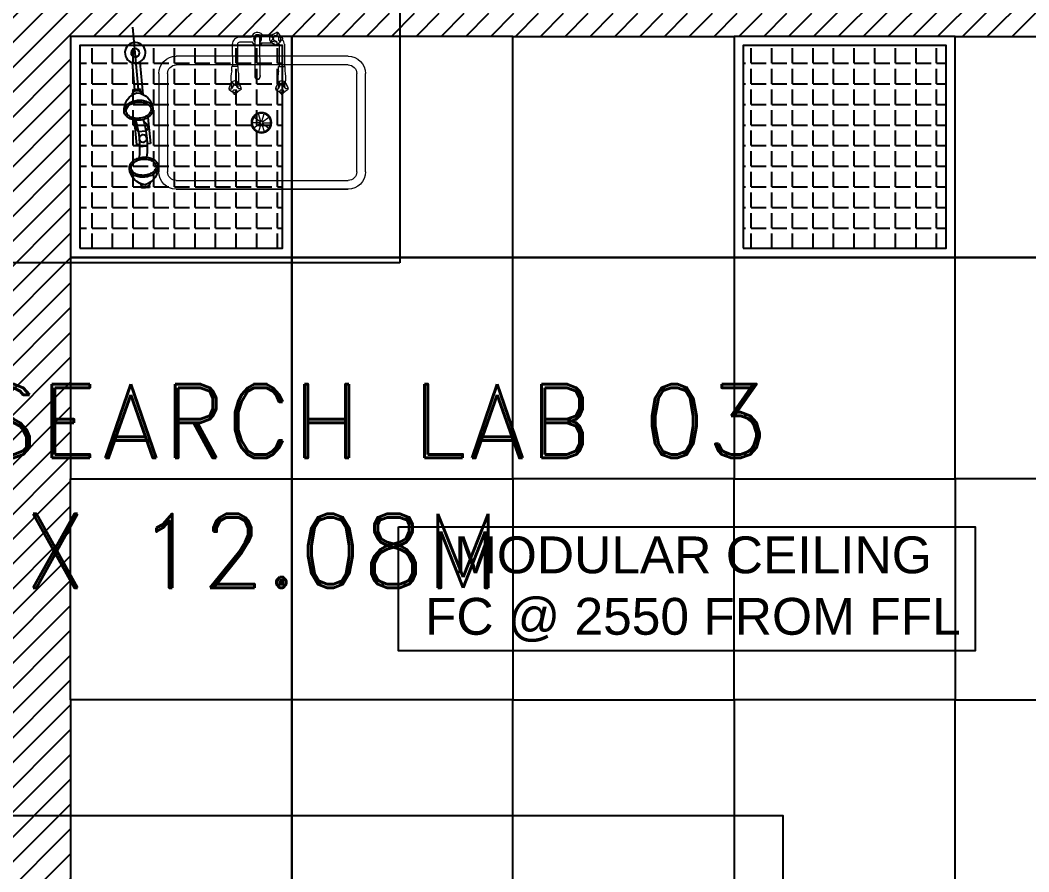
# Model space of a CAD drawing. Header units: millimetres. Extents: x -661525 to 498941, y 282148 to 1359693.
# Drawn here: x -323994 to -321258, y 451225 to 453536 of the extents above; entities that cross this region are included whole.
import ezdxf

# ---------------------------------------------------------------- set-up
doc = ezdxf.new("R2010")
doc.units = ezdxf.units.MM
doc.header["$LTSCALE"] = 2.5
doc.layers.get('0').update_dxf_attribs({"linetype": 'CONTINUOUS'})
for name, color, linetype in [('A-ANNO-TEXT', 7, 'CONTINUOUS'), ('CEILING', 11, 'CONTINUOUS'), ('I-FURN', 14, 'CONTINUOUS')]:
    doc.layers.add(name, color=color, linetype=linetype)
doc.layers.add('lab furniture', color=34, linetype='CONTINUOUS', lineweight=18)
doc.styles.add('ROMAND', font='ROMAND')

# ---------------------------------------------------------------- blocks, each defined once
blk = doc.blocks.new('LIGHTS')
at = {"layer": 'CEILING', "transparency": 33554687}
h = blk.add_hatch(dxfattribs=at)
h.set_pattern_fill('ANGLE', color=40, scale=8)
h.set_pattern_definition([(0, (-357159.19, 594292.36), (0, 55.88), [40.64, -15.24]), (90, (-357159.19, 594292.36), (-55.88, 3e-15), [40.64, -15.24])])
h.paths.add_polyline_path([(-357709.2, 594292.4), (-357159.2, 594292.4), (-357159.2, 594842.4), (-357709.2, 594842.4)])
at = {"layer": 'CEILING', "color": 40}
for points in [[(-357734.2, 594267.4), (-357134.2, 594267.4), (-357134.2, 594867.4), (-357734.2, 594867.4)], [(-357709.2, 594292.4), (-357159.2, 594292.4), (-357159.2, 594842.4), (-357709.2, 594842.4)]]:
    blk.add_lwpolyline(points, close=True, dxfattribs=at)

msp = doc.modelspace()

# ---------------------------------------------------------------- hatches: boundary and pattern name
at = {"layer": 'CEILING', "transparency": 33554607}
h = msp.add_hatch(dxfattribs=at)
h.set_pattern_fill('ANSI31', color=254, scale=15)
h.set_pattern_definition([(45, (-674992.925, 1033030.065), (-33.6759605, 33.6759605), [])])
h.paths.add_polyline_path([(-322689.3, 442555), (-322713.1, 442664.3), (-324225.6, 442334.4), (-324225.6, 442219.9)])
h.paths.add_polyline_path([(-320550.6, 443204.7), (-320550.6, 443291.8), (-324100.6, 443291.8), (-324100.6, 443097.6), (-322584.3, 443097.6), (-322584.3, 442761.1)], flags=0)
h.paths.add_polyline_path([(-319300.6, 445129.8), (-319480.6, 445129.8), (-319480.6, 444175.2), (-319300.6, 444175.2)])
h.paths.add_polyline_path([(-320550.6, 443204.7), (-320550.6, 443291.8), (-324100.6, 443291.8), (-324100.6, 443097.6), (-322584.3, 443097.6), (-322584.3, 442761.1)], flags=16)
h.paths.add_polyline_path([(-324100.6, 442761.1), (-324148.5, 442761.1), (-324148.5, 443097.6), (-324100.6, 443097.6), (-324100.6, 443291.8), (-324225.6, 443291.8), (-324225.6, 442334.4), (-319836.3, 443291.8), (-324100.6, 443291.8), (-324100.6, 443097.6), (-322584.3, 443097.6), (-322584.3, 442761.1), (-324100.6, 442430.3)])
h.paths.add_polyline_path([(-322584.3, 442761.1), (-324100.6, 442761.1), (-324100.6, 442430.3)], flags=17)
h.paths.add_polyline_path([(-320100.6, 445112.1), (-320550.6, 445112.1), (-320550.6, 444175.2), (-320181.9, 444175.2, -0.359988), (-320100.6, 444273.4)])
h.paths.add_polyline_path([(-319480.6, 445129.8), (-320001.6, 445129.8), (-320001.6, 445112.1), (-320081.9, 445112.1), (-320081.9, 444275.2, -0.414214), (-319981.9, 444175.2), (-319480.6, 444175.2)])
h.paths.add_polyline_path([(-319300.6, 444175.2), (-319480.6, 444175.2), (-319480.6, 443438), (-320081.9, 443306.9), (-320081.9, 443291.8), (-319836.6, 443291.8), (-319412.6, 443384.3), (-319412.6, 443665.8), (-319306.6, 443665.8), (-319300.6, 443667.8)])
h.paths.add_polyline_path([(-319480.6, 444175.2), (-319981.9, 444175.2, -0.414214), (-320081.9, 444075.2), (-320081.9, 443306.9), (-319480.6, 443438)])
h.paths.add_polyline_path([(-320100.6, 444077, -0.359988), (-320181.9, 444175.2), (-320550.6, 444175.2), (-320550.6, 443291.8), (-320100.6, 443291.8)])
h.paths.add_polyline_path([(-320550.6, 444175.2), (-320857.1, 444175.2), (-320857.1, 443891.8), (-320857.1, 443291.8), (-320550.6, 443291.8)])
h.paths.add_polyline_path([(-319480.6, 453554.4), (-320100.6, 453554.4), (-320100.6, 453491.8), (-319657.1, 453491.8), (-319657.1, 452891.8), (-319657.1, 452291.8), (-319657.1, 451691.8), (-319657.1, 451091.8), (-319657.1, 450491.8), (-319657.1, 449891.8), (-319657.1, 449291.8), (-319657.1, 448691.8), (-319480.6, 448691.8)])
h.paths.add_polyline_path([(-319300.6, 453554.4), (-319480.6, 453554.4), (-319480.6, 448691.8), (-319300.6, 448691.8), (-319300.6, 448841.8), (-319412.6, 448841.8), (-319412.6, 449465.8), (-319300.6, 449465.8), (-319300.6, 451241.8), (-319412.6, 451241.8), (-319412.6, 451865.8), (-319300.6, 451865.8)])
h.paths.add_polyline_path([(-319480.6, 448691.8), (-319657.1, 448691.8), (-319657.1, 448091.8), (-319657.1, 447491.8), (-319657.1, 446891.8), (-320100.6, 446891.8), (-320100.6, 446360.1), (-319891.1, 446360.1), (-319480.6, 446449.6)])
h.paths.add_polyline_path([(-319300.6, 448691.8), (-319480.6, 448691.8), (-319480.6, 446449.6), (-319891.1, 446360.1), (-319424.6, 446360.1), (-319424.6, 446477.8), (-319300.6, 446477.8)])
h.paths.add_polyline_path([(-320100.6, 446891.8), (-320257.1, 446891.8), (-320550.6, 446891.8), (-320550.6, 446360.1), (-320100.6, 446360.1)])
h.paths.add_polyline_path([(-320550.6, 446891.8), (-320857.1, 446891.8), (-320857.1, 446291.8), (-320857.1, 446149.5), (-320649.6, 446194.7), (-320649.6, 446360.1), (-320550.6, 446360.1)], flags=17)
h.paths.add_polyline_path([(-321237.6, 453903.8), (-321818.3, 453903.8), (-321818.3, 453802.8), (-321237.6, 453802.8)])
h.paths.add_polyline_path([(-320100.6, 453641.8), (-320550.6, 453641.8), (-320550.6, 453554.4), (-320100.6, 453554.4)])
h.paths.add_polyline_path([(-320100.6, 453554.4), (-320550.6, 453554.4), (-320550.6, 453491.8), (-320257.1, 453491.8), (-320100.6, 453491.8)])
h.paths.add_polyline_path([(-319412.6, 454091.8), (-320013.6, 454091.8), (-320013.6, 453903.8), (-319412.6, 453903.8)])
h.paths.add_polyline_path([(-319412.6, 453903.8), (-320013.6, 453903.8), (-320013.6, 453802.8), (-319480.6, 453802.8), (-319480.6, 453554.4), (-319300.6, 453554.4), (-319300.6, 453641.8), (-319412.6, 453641.8)])
h.paths.add_polyline_path([(-319480.6, 453802.8), (-320013.6, 453802.8), (-320013.6, 453641.8), (-320100.6, 453641.8), (-320100.6, 453554.4), (-319480.6, 453554.4)])
h.paths.add_polyline_path([(-324100.6, 453641.8), (-324213.6, 453641.8), (-324213.6, 453554.4), (-324100.6, 453554.4)])
h.paths.add_polyline_path([(-324100.6, 453554.4), (-324213.6, 453554.4), (-324213.6, 451041.8), (-324213.6, 450041.8), (-324213.6, 448791.8), (-324213.6, 448691.8), (-324100.6, 448691.8)])
h.paths.add_polyline_path([(-324100.6, 448691.8), (-324213.6, 448691.8), (-324213.6, 447791.8), (-324213.6, 446691.8), (-324213.6, 445691.8), (-324213.6, 443978.9), (-324218.3, 443291.8), (-324100.6, 443291.8), (-324100.6, 444981.8), (-323857.1, 445034.9), (-323857.1, 445091.8), (-323857.1, 445495.4), (-324100.6, 445442.3)])
h.paths.add_polyline_path([(-323382.6, 453802.8), (-324013.6, 453802.8), (-324013.6, 453641.8), (-324100.6, 453641.8), (-324100.6, 445442.3), (-323857.1, 445495.4), (-323857.1, 445691.8), (-323857.1, 446291.8), (-323857.1, 446891.8), (-323857.1, 447491.8), (-323857.1, 448091.8), (-323857.1, 448691.8), (-323857.1, 449291.8), (-323857.1, 449891.8), (-323857.1, 450491.8), (-323857.1, 451091.8), (-323857.1, 451691.8), (-323857.1, 452291.8), (-323857.1, 452891.8), (-323857.1, 453491.8), (-323257.1, 453491.8), (-322657.1, 453491.8), (-322057.1, 453491.8), (-321457.1, 453491.8), (-320857.1, 453491.8), (-320550.6, 453491.8), (-320550.6, 453641.8), (-320637.6, 453641.8), (-320637.6, 453791.8), (-321237.6, 453791.8), (-321818.3, 453794.1), (-321818.3, 453554.4), (-323382.6, 453554.4)])
h.paths.add_polyline_path([(-324687.6, 442945.1, -0.380122), (-324787, 443033.3), (-326282.3, 442856.4, -0.449147), (-326381.6, 442744.6), (-326381.6, 442604.4), (-325939.2, 442604.4), (-325939.2, 442267.9), (-326381.6, 442267.9), (-326381.6, 441932.8), (-324687.6, 442302.3)])
h.paths.add_polyline_path([(-324687.6, 443978.9), (-326381.6, 443978.9), (-326381.6, 442944.6, -0.380122), (-326282.3, 442856.4), (-324787, 443033.3, -0.449147), (-324687.6, 443145.1)])
h.paths.add_polyline_path([(-324587.6, 443045.1, -0.414214), (-324687.6, 442945.1), (-324687.6, 442302.3), (-324550.6, 442332.2)])
h.paths.add_polyline_path([(-324237.6, 443098.3), (-324550.6, 443061.3), (-324550.6, 442332.2), (-324687.6, 442302.3), (-324687.6, 442119.1), (-324237.6, 442217.2)])
h.paths.add_polyline_path([(-324237.6, 443978.9), (-324550.6, 443978.9), (-324550.6, 443061.3), (-324237.6, 443098.3)])
h.paths.add_polyline_path([(-324550.6, 443978.9), (-324687.6, 443978.9), (-324687.6, 443145.1, -0.380122), (-324588.3, 443056.8), (-324550.6, 443061.3)])
h.paths.add_polyline_path([(-328075.6, 443978.9), (-328100.6, 443990.9), (-328100.6, 441557.9), (-328075.6, 441494.8)])
h.paths.add_polyline_path([(-328100.6, 443978.9), (-328525.6, 443978.9), (-328525.6, 443478.9), (-328525.6, 442590.9), (-328175, 442632.4, -0.375232), (-328100.6, 442741)])
h.paths.add_polyline_path([(-326381.6, 443978.9), (-328015.1, 443978.9), (-328075.6, 443978.9), (-328075.6, 442744.2, -0.380122), (-327976.3, 442655.9), (-326481, 442832.9, -0.449147), (-326381.6, 442944.6)])
h.paths.add_polyline_path([(-327503.4, 442604.4), (-326381.6, 442604.4), (-326381.6, 442744.6, -0.380122), (-326481, 442832.9), (-327976.3, 442655.9, -0.449147), (-328075.6, 442544.2), (-328075.6, 441563.3), (-326381.6, 441932.8), (-326381.6, 442267.9), (-327503.4, 442267.9)])
h.paths.add_polyline_path([(-328100.6, 442547.3, -0.309428), (-328175, 442632.4), (-328525.6, 442590.9), (-328525.6, 441702.9), (-328525.6, 441396.6), (-328075.6, 441494.8), (-328075.6, 441563.3), (-328100.6, 441557.9)])
h.paths.add_polyline_path([(-328307.1, 441885.2), (-328307.1, 442103.2), (-328461.7, 442103.2), (-328461.7, 441885.2)], flags=24)
h.paths.add_polyline_path([(-328405, 443413.5), (-328192.6, 443413.5), (-328192.6, 443568), (-328405, 443568)], flags=24)
h.paths.add_polyline_path([(-328307.1, 443176.3), (-328307.1, 443394.3), (-328461.7, 443394.3), (-328461.7, 443176.3)], flags=24)
h.paths.add_polyline_path([(-327337.2, 443415.7), (-327119.2, 443415.7), (-327119.2, 443570.3), (-327337.2, 443570.3)], flags=24)
h.paths.add_polyline_path([(-324567, 443413.5), (-324354.6, 443413.5), (-324354.6, 443568), (-324567, 443568)], flags=9)
h.paths.add_polyline_path([(-324137.1, 449489), (-323924.8, 449489), (-323924.8, 449643.6), (-324137.1, 449643.6)], flags=9)
h.paths.add_polyline_path([(-321013.4, 453536), (-321013.4, 453748.3), (-321168, 453748.3), (-321168, 453536)], flags=24)
h.paths.add_polyline_path([(-320578.1, 444366.7), (-320360.1, 444366.7), (-320360.1, 444521.3), (-320578.1, 444521.3)], flags=9)
h.paths.add_polyline_path([(-320857.1, 446149.5), (-320857.1, 444175.2), (-320550.6, 444175.2), (-320550.6, 445112.1), (-320649.6, 445112.1), (-320649.6, 446194.7)])
h.paths.add_polyline_path([(-321012.8, 443101.6), (-321012.8, 443209), (-321167.3, 443209), (-321167.3, 443101.6)], flags=8)

# ---------------------------------------------------------------- linework, layer by layer
at = {"color": 254, "linetype": 'ByBlock'}
for p, q in [((-323672.6, 453348), (-323688, 453517.2)), ((-323689.4, 453418.8), (-323668.8, 453420.7)), ((-323682.8, 453347), (-323689.4, 453418.8)), ((-323668.8, 453420.7), (-323661, 453334.5)), ((-323667.4, 453348.4), (-323687.9, 453346.6)), ((-323687.9, 453346.6), (-323687.3, 453339.8)), ((-323666.8, 453341.7), (-323667.4, 453348.4)), ((-323677.5, 453197.6), (-323683.6, 453264.9)), ((-323647, 453272.1), (-323640.5, 453201)), ((-323673.3, 453234.2), (-323652.8, 453236)), ((-323669.7, 453198.3), (-323677.5, 453197.6)), ((-323669.6, 453193.1), (-323649.1, 453195)), ((-323640.5, 453201), (-323649.2, 453200.2)), ((-323663.6, 453079.9), (-323664.3, 453086.7)), ((-323643.1, 453081.8), (-323663.6, 453079.9)), ((-323643.7, 453088.6), (-323643.1, 453081.8))]:
    msp.add_line(p, q, dxfattribs=at)
at = {"color": 254, "linetype": 'ByBlock', "extrusion": (0, 0, -1)}
for centre, major_axis, start_param, end_param in [((-323681.6, 453447.4), (-18.8, 20.5), 1.570795, 7.85398), ((-323681.6, 453447.4), (-7.65, 8.35), 1.570797298100033, 7.85398260527962), ((-323662.9, 453292.3), (-33, 36), 5.364691, 6.734164), ((-323680.3, 453334.3), (-5.95, 6.49), 5.363466, 5.824853), ((-323678.4, 453333.6), (-7.34, 8.01), 5.824846, 6.239637), ((-323677.1, 453332.3), (-8.6, 9.38), 6.239653, 6.601973), ((-323676.1, 453330.1), (-10.2, 11.1), 0.318779, 0.651076), ((-323676.1, 453330.1), (-10.2, 11.1), 0.651088, 0.983385), ((-323682.2, 453290.5), (-33, 36), 0.851183, 2.220656), ((-323675.5, 453332.4), (-8.6, 9.38), 0.983373, 1.345693), ((-323674.5, 453334), (-7.34, 8.01), 1.345701, 1.760492), ((-323672.7, 453335), (-5.95, 6.49), 1.760489, 2.221877), ((-323682.4, 453284.8), (-20.5, 22.3), 5.90202, 6.328058), ((-323682.4, 453284.8), (-17, 18.5), 5.902018, 6.328055), ((-323675.3, 453276.4), (-27.9, 30.5), 0.044872, 0.371435), ((-323675.3, 453276.4), (-24.5, 26.7), 0.044871, 0.371435), ((-323669.9, 453262.5), (-38, 41.5), 0.371434, 0.65108), ((-323669.9, 453262.5), (-34.5, 37.7), 0.371421, 0.651067), ((-323669.9, 453262.5), (-38, 41.5), 0.651082, 0.930727), ((-323669.9, 453262.5), (-34.5, 37.7), 0.651074, 0.930719), ((-323667.1, 453277.1), (-24.5, 26.7), 0.930735, 1.257299), ((-323667.1, 453277.1), (-27.9, 30.5), 0.930728, 1.257292), ((-323661.7, 453286.7), (-17, 18.5), 1.257289, 1.683326), ((-323661.7, 453286.7), (-20.5, 22.3), 1.25729, 1.683328), ((-323652.7, 453293.3), (-9.5, 10.3), 1.683327, 2.221877), ((-323652.7, 453293.3), (-12.9, 14.1), 1.683329, 2.221879), ((-323692.5, 453289.7), (-12.9, 14.1), 5.363474, 5.902023), ((-323692.5, 453289.7), (-12.9, 14.1), 4.824921, 5.36347), ((-323683.5, 453296.3), (-20.5, 22.3), 4.398881, 4.824919), ((-323692.5, 453289.7), (-9.5, 10.3), 5.363468, 5.902018), ((-323692.5, 453289.7), (-9.5, 10.3), 4.824918, 5.363468), ((-323683.5, 453296.3), (-17, 18.5), 4.398882, 4.82492), ((-323678, 453305.8), (-24.5, 26.7), 4.072311, 4.398875), ((-323669.8, 453306.6), (-24.5, 26.7), 3.186464, 3.513028), ((-323669.8, 453306.6), (-27.9, 30.5), 3.186463, 3.513026), ((-323662.7, 453298.1), (-17, 18.5), 2.760427, 3.186465), ((-323662.7, 453298.1), (-20.5, 22.3), 2.760426, 3.186463), ((-323652.7, 453293.3), (-9.5, 10.3), 2.221869, 2.760419), ((-323652.7, 453293.3), (-12.9, 14.1), 2.221877, 2.760426), ((-323678, 453305.8), (-27.9, 30.5), 4.072319, 4.398882), ((-323675.2, 453320.5), (-38, 41.5), 3.792666, 4.072311), ((-323675.2, 453320.5), (-34.5, 37.7), 3.792678, 4.072324), ((-323929.2, 453190.2), (-175.4, 191.4), 2.022399, 2.421354), ((-323663.2, 453245.4), (-10.4, 11.4), 4.592533, 5.906518), ((-323675.2, 453320.5), (-34.5, 37.7), 3.513023, 3.792668), ((-323675.2, 453320.5), (-38, 41.5), 3.513034, 3.792679), ((-323908.7, 453192), (-175.4, 191.4), 2.022399, 2.421354), ((-323663.2, 453245.4), (-10.4, 11.4), 1.07652, 3.120709), ((-323660.4, 453214.7), (-6.96, 7.59), 1.570797, 7.853982), ((-323655.8, 453107.9), (-38, 41.5), 0.371424, 0.65107), ((-323655.8, 453107.9), (-38, 41.5), 0.651072, 0.930718), ((-323678.4, 453135.1), (-12.9, 14.1), 5.363471, 5.902021), ((-323668.3, 453130.2), (-20.5, 22.3), 5.902018, 6.328056), ((-323678.4, 453135.1), (-9.5, 10.3), 5.363476, 5.902026), ((-323668.3, 453130.2), (-17, 18.5), 5.90202, 6.328058), ((-323661.2, 453121.8), (-27.9, 30.5), 0.04487, 0.371433), ((-323661.2, 453121.8), (-24.5, 26.7), 0.044872, 0.371435), ((-323655.8, 453107.9), (-34.5, 37.7), 0.371438, 0.651084), ((-323655.8, 453107.9), (-34.5, 37.7), 0.651077, 0.930722), ((-323668.2, 453136.1), (-33, 36), 2.223098, 3.592571), ((-323653.1, 453122.5), (-24.5, 26.7), 0.930721, 1.257285), ((-323653.1, 453122.5), (-27.9, 30.5), 0.930728, 1.257292), ((-323647.6, 453132.1), (-17, 18.5), 1.257288, 1.683326), ((-323647.6, 453132.1), (-20.5, 22.3), 1.257291, 1.683328), ((-323638.6, 453138.7), (-9.5, 10.3), 1.68333, 2.221879), ((-323638.6, 453138.7), (-9.5, 10.3), 2.221878, 2.760427), ((-323638.6, 453138.7), (-12.9, 14.1), 1.683327, 2.221876), ((-323638.6, 453138.7), (-12.9, 14.1), 2.221874, 2.760423), ((-323648.8, 453137.8), (-33, 36), 3.992775, 5.362248), ((-323678.4, 453135.1), (-12.9, 14.1), 4.824916, 5.363465), ((-323669.4, 453141.6), (-20.5, 22.3), 4.398884, 4.824922), ((-323678.4, 453135.1), (-9.5, 10.3), 4.824925, 5.363474), ((-323669.4, 453141.6), (-17, 18.5), 4.398882, 4.82492), ((-323663.9, 453151.2), (-27.9, 30.5), 4.072318, 4.398882), ((-323663.9, 453151.2), (-24.5, 26.7), 4.072321, 4.398885), ((-323661.1, 453165.9), (-38, 41.5), 3.792684, 4.072329), ((-323661.1, 453165.9), (-34.5, 37.7), 3.792678, 4.072324), ((-323661.1, 453165.9), (-34.5, 37.7), 3.513024, 3.79267), ((-323661.1, 453165.9), (-38, 41.5), 3.513035, 3.79268), ((-323655.7, 453152), (-24.5, 26.7), 3.186465, 3.513029), ((-323655.7, 453152), (-27.9, 30.5), 3.186465, 3.513028), ((-323648.7, 453143.5), (-17, 18.5), 2.760424, 3.186461), ((-323648.7, 453143.5), (-20.5, 22.3), 2.760425, 3.186463), ((-323658.3, 453093.3), (-5.95, 6.49), 4.90208, 5.363468), ((-323656.6, 453094.4), (-7.34, 8.01), 4.487289, 4.90208), ((-323655.5, 453096), (-8.6, 9.38), 4.124965, 4.487286), ((-323655, 453098.3), (-10.2, 11.1), 3.792683, 4.12498), ((-323655, 453098.3), (-10.2, 11.1), 3.460372, 3.792669), ((-323654, 453096.1), (-8.6, 9.38), 3.098054, 3.460374), ((-323652.7, 453094.8), (-7.34, 8.01), 2.683259, 3.09805), ((-323650.8, 453094), (-5.95, 6.49), 2.221883, 2.68327)]:
    msp.add_ellipse(centre, major_axis=major_axis, ratio=0.999997, start_param=start_param, end_param=end_param, dxfattribs=at)
at = {"layer": 'CEILING'}
for points in [[(-323857.1, 452891.8), (-323257.1, 452891.8), (-323257.1, 453491.8), (-323857.1, 453491.8)], [(-323257.1, 452891.8), (-322657.1, 452891.8), (-322657.1, 453491.8), (-323257.1, 453491.8)], [(-322057.1, 452891.8), (-322657.1, 452891.8), (-322657.1, 453491.8), (-322057.1, 453491.8)], [(-322057.1, 452891.8), (-321457.1, 452891.8), (-321457.1, 453491.8), (-322057.1, 453491.8)], [(-320857.1, 452891.8), (-321457.1, 452891.8), (-321457.1, 453491.8), (-320857.1, 453491.8)], [(-323857.1, 452291.8), (-323257.1, 452291.8), (-323257.1, 452891.8), (-323857.1, 452891.8)], [(-323257.1, 452291.8), (-322657.1, 452291.8), (-322657.1, 452891.8), (-323257.1, 452891.8)], [(-322057.1, 452291.8), (-322657.1, 452291.8), (-322657.1, 452891.8), (-322057.1, 452891.8)], [(-322057.1, 452291.8), (-321457.1, 452291.8), (-321457.1, 452891.8), (-322057.1, 452891.8)], [(-320857.1, 452291.8), (-321457.1, 452291.8), (-321457.1, 452891.8), (-320857.1, 452891.8)], [(-323857.1, 452291.8), (-323257.1, 452291.8), (-323257.1, 451691.8), (-323857.1, 451691.8)], [(-323257.1, 452291.8), (-322657.1, 452291.8), (-322657.1, 451691.8), (-323257.1, 451691.8)], [(-322057.1, 452291.8), (-322657.1, 452291.8), (-322657.1, 451691.8), (-322057.1, 451691.8)], [(-322057.1, 452291.8), (-321457.1, 452291.8), (-321457.1, 451691.8), (-322057.1, 451691.8)], [(-320857.1, 452291.8), (-321457.1, 452291.8), (-321457.1, 451691.8), (-320857.1, 451691.8)], [(-323857.1, 451091.8), (-323257.1, 451091.8), (-323257.1, 451691.8), (-323857.1, 451691.8)], [(-323257.1, 451091.8), (-322657.1, 451091.8), (-322657.1, 451691.8), (-323257.1, 451691.8)], [(-322057.1, 451091.8), (-322657.1, 451091.8), (-322657.1, 451691.8), (-322057.1, 451691.8)], [(-322057.1, 451091.8), (-321457.1, 451091.8), (-321457.1, 451691.8), (-322057.1, 451691.8)], [(-320857.1, 451091.8), (-321457.1, 451091.8), (-321457.1, 451691.8), (-320857.1, 451691.8)]]:
    msp.add_lwpolyline(points, close=True, dxfattribs=at)
at = {"layer": 'CEILING', "color": 1}
msp.add_lwpolyline([(-322967.4, 452161.3), (-321403.1, 452161.3), (-321403.1, 451824.8), (-322967.4, 451824.8)], close=True, dxfattribs=at)
at = {"layer": 'I-FURN', "color": 254}
for p, q in [((-322964.1, 453777.8), (-322964.1, 452877.8)), ((-322964.1, 452877.8), (-328463.6, 452877.8))]:
    msp.add_line(p, q, dxfattribs=at)
msp.add_lwpolyline([(-325963.6, 451377.8), (-321924.6, 451377.8), (-321924.6, 449877.8), (-325963.6, 449877.8)], close=True, dxfattribs=at)
at = {"layer": 'lab furniture', "color": 254}
for p, q in [((-323351.3, 453494.6), (-323357, 453491.3)), ((-323349.7, 453496.2), (-323311.9, 453496.2)), ((-323342.4, 453491.3), (-323348.1, 453494.6)), ((-323312.7, 453494.4), (-323298.4, 453502.3)), ((-323312.7, 453494.4), (-323298.4, 453502.3)), ((-323311.7, 453496.4), (-323300.1, 453501.4)), ((-323311.7, 453496.4), (-323300.1, 453501.4)), ((-323298.9, 453494.3), (-323311.4, 453492.8)), ((-323298.9, 453494.3), (-323311.4, 453492.8)), ((-323298.6, 453493.1), (-323306.9, 453488.8)), ((-323298.6, 453493.1), (-323301.1, 453491.8)), ((-323297.2, 453501.4), (-323296.6, 453497)), ((-323297.2, 453501.4), (-323296.6, 453497)), ((-323294.5, 453502), (-323289, 453494.3)), ((-323294.5, 453502), (-323289, 453494.3)), ((-323418.2, 453470), (-323418.1, 453410.1)), ((-323404.2, 453470.1), (-323404.1, 453410.1)), ((-323366.1, 453489.9), (-323398.5, 453489.8)), ((-323363.9, 453475.9), (-323398.5, 453475.8)), ((-323358.6, 453488.5), (-323358.6, 453482)), ((-323357, 453479.2), (-323356.2, 453478.8)), ((-323356, 453382.9), (-323356.2, 453485.2)), ((-323343, 453383), (-323343.2, 453485.3)), ((-323343.2, 453478.8), (-323342.4, 453479.2)), ((-323343.2, 453474.4), (-323311.9, 453474.4)), ((-323340.8, 453482), (-323340.9, 453488.6)), ((-323309.8, 453488.6), (-323313.4, 453491.7)), ((-323309.7, 453482.1), (-323313.4, 453478.9)), ((-323312.7, 453476.2), (-323298.4, 453468.4)), ((-323312.7, 453476.2), (-323298.4, 453468.4)), ((-323311.6, 453474.2), (-323300, 453469.3)), ((-323311.6, 453474.2), (-323300, 453469.3)), ((-323298.9, 453476.4), (-323311.4, 453477.8)), ((-323298.9, 453476.4), (-323311.4, 453477.8)), ((-323308.7, 453486.4), (-323308.7, 453485.3)), ((-323308.7, 453484.2), (-323308.7, 453485.3)), ((-323298.5, 453477.6), (-323306.9, 453481.8)), ((-323306.5, 453485.3), (-323306.4, 453487.5)), ((-323306.5, 453485.3), (-323306.4, 453483.2)), ((-323298.5, 453477.6), (-323301.1, 453478.9)), ((-323297.2, 453469.3), (-323296.5, 453473.7)), ((-323297.2, 453469.3), (-323296.5, 453473.7)), ((-323294.4, 453468.7), (-323289, 453476.4)), ((-323294.4, 453468.7), (-323289, 453476.4)), ((-323291, 453470.3), (-323290.9, 453410.3)), ((-323281.8, 453486.8), (-323281.8, 453485.4)), ((-323281.8, 453484), (-323281.8, 453485.4)), ((-323277, 453470.3), (-323276.9, 453410.4)), ((-323383.9, 453437.7), (-323570.6, 453437.7)), ((-323103.9, 453437.7), (-323388.5, 453437.7)), ((-323383.9, 453414.4), (-323570.6, 453414.4)), ((-323419.8, 453398.5), (-323419.8, 453410.1)), ((-323402.4, 453410.1), (-323419.8, 453410.1)), ((-323402.4, 453398.5), (-323402.4, 453410.1)), ((-323103.9, 453414.4), (-323388.5, 453414.4)), ((-323292.6, 453410.3), (-323275.2, 453410.4)), ((-323292.5, 453398.7), (-323292.6, 453410.3)), ((-323275.1, 453398.8), (-323275.2, 453410.4)), ((-323617.2, 453391.1), (-323617.2, 453124.3)), ((-323593.9, 453391.1), (-323593.9, 453124.3)), ((-323080.6, 453124.3), (-323080.6, 453391.1)), ((-323057.2, 453124.3), (-323057.2, 453391.1)), ((-323420.1, 453365.8), (-323427.3, 453351.4)), ((-323422.1, 453364.7), (-323426.4, 453353.1)), ((-323420, 453352), (-323418.5, 453364.5)), ((-323418.8, 453351.6), (-323414.5, 453359.9)), ((-323414.3, 453362.8), (-323417.4, 453366.4)), ((-323411, 453359.5), (-323413.2, 453359.4)), ((-323412.1, 453361.8), (-323411, 453361.8)), ((-323410, 453361.8), (-323411, 453361.8)), ((-323411, 453359.5), (-323408.9, 453359.5)), ((-323407.8, 453362.8), (-323404.7, 453366.5)), ((-323403.2, 453351.6), (-323407.5, 453359.9)), ((-323402, 453352), (-323403.5, 453364.5)), ((-323402, 453365.8), (-323394.1, 453351.5)), ((-323400, 453364.7), (-323395, 453353.1)), ((-323292.9, 453366), (-323300.7, 453351.7)), ((-323294.9, 453364.9), (-323299.8, 453353.3)), ((-323292.7, 453352.2), (-323291.3, 453364.7)), ((-323291.6, 453351.8), (-323287.3, 453360.1)), ((-323287.1, 453363), (-323290.2, 453366.7)), ((-323283.8, 453359.8), (-323285.9, 453359.7)), ((-323284.9, 453362), (-323283.8, 453362)), ((-323282.7, 453362), (-323283.8, 453362)), ((-323283.8, 453359.8), (-323281.6, 453359.7)), ((-323280.5, 453363.1), (-323277.4, 453366.7)), ((-323276, 453351.9), (-323280.3, 453360.2)), ((-323274.8, 453352.2), (-323276.3, 453364.7)), ((-323274.7, 453366), (-323266.8, 453351.7)), ((-323272.7, 453365), (-323267.7, 453353.4)), ((-323426.9, 453347.5), (-323419.9, 453342)), ((-323426.4, 453350.3), (-323422.7, 453349.6)), ((-323412.4, 453334.9), (-323411, 453334.9)), ((-323409.6, 453334.9), (-323411, 453334.9)), ((-323394.4, 453347.5), (-323402.1, 453342.1)), ((-323395, 453350.3), (-323399.4, 453349.6)), ((-323300.4, 453347.7), (-323292.7, 453342.3)), ((-323299.8, 453350.5), (-323295.4, 453349.8)), ((-323285.1, 453335.1), (-323283.7, 453335.1)), ((-323282.3, 453335.1), (-323283.7, 453335.1)), ((-323267.1, 453347.7), (-323274.8, 453342.3)), ((-323267.7, 453350.5), (-323272.1, 453349.9)), ((-323340.4, 453261.2), (-323346.9, 453281.3)), ((-323338.1, 453261.2), (-323331.5, 453281.3)), ((-323343, 453257.7), (-323364.1, 453257.7)), ((-323342.3, 453259.9), (-323359.4, 453272.3)), ((-323342.3, 453255.5), (-323359.4, 453243.1)), ((-323340.4, 453254.1), (-323346.9, 453234)), ((-323338.1, 453254.1), (-323331.5, 453234)), ((-323336.2, 453259.9), (-323319.1, 453272.3)), ((-323336.2, 453255.5), (-323319.1, 453243.1)), ((-323335.5, 453257.7), (-323314.4, 453257.7)), ((-323570.6, 453101), (-323103.9, 453101)), ((-323570.6, 453077.7), (-323103.9, 453077.7)), ((-323103.9, 453077.7), (-323570.6, 453077.7))]:
    msp.add_line(p, q, dxfattribs=at)
for centre, radius, start, end in [((-323349.7, 453485.3), 17.1, 39.8932, 164.3568), ((-323349.7, 453485.3), 10.9, 306.525, 233.6778), ((-323349.7, 453485.3), 6.79, 342.7402, 197.4626), ((-323349.7, 453485.3), 9.45, 80.3991, 99.8037), ((-323303.1, 453484.5), 14.6, 125.7295, 176.947), ((-323303.1, 453484.5), 14.6, 125.7295, 150.2146), ((-323311.8, 453492.8), 1.89, 118.8932, 210.365), ((-323311.8, 453492.8), 1.89, 118.8932, 213.7802), ((-323298.3, 453501.2), 1.02, 8.7889, 118.8933), ((-323298.3, 453501.2), 1.02, 8.7889, 118.8933), ((-323300.3, 453496.5), 3.77, 297.3951, 7.5071), ((-323300.3, 453496.5), 3.77, 297.3951, 7.5071), ((-323296.7, 453499.2), 3.61, 51.6754, 118.8934), ((-323296.7, 453499.2), 3.61, 51.6754, 118.8934), ((-323273.1, 453503.7), 18.5, 210.5659, 240.0015), ((-323273.1, 453503.7), 18.5, 210.5659, 219.8225), ((-323398.5, 453470.1), 19.7, 90.1014, 180.1014), ((-323398.5, 453470.1), 5.76, 90.1014, 180.1014), ((-323349.7, 453485.3), 17.1, 213.3758, 247.7677), ((-323349.7, 453485.3), 9.45, 140.3991, 159.8037), ((-323349.7, 453485.3), 9.45, 200.3991, 219.8037), ((-323349.7, 453485.3), 6.48, 0.1014, 180.1014), ((-323349.7, 453485.3), 17.1, 292.4351, 320.3096), ((-323349.7, 453485.3), 9.45, 20.3991, 39.8037), ((-323349.7, 453485.3), 9.45, 320.3991, 339.8037), ((-323303.1, 453486.1), 14.6, 183.2536, 234.4712), ((-323303.1, 453486.1), 14.6, 209.9918, 234.4712), ((-323311.8, 453477.9), 1.89, 146.4205, 241.3074), ((-323311.8, 453477.9), 1.89, 149.8769, 241.3074), ((-323308.6, 453492.2), 3.76, 252.0801, 298.5677), ((-323308.6, 453478.5), 3.76, 61.6329, 108.1206), ((-323298.2, 453469.5), 1.02, 241.3073, 351.4117), ((-323298.2, 453469.5), 1.02, 241.3073, 351.4117), ((-323300.3, 453474.2), 3.77, 352.6935, 62.8056), ((-323300.3, 453474.2), 3.77, 352.6935, 62.8056), ((-323296.6, 453471.6), 3.61, 241.3072, 308.5253), ((-323296.6, 453471.6), 3.61, 241.3072, 308.5253), ((-323284, 453485.3), 9.26, 160.4941, 172.9583), ((-323283.1, 453485.2), 10.1, 172.9583, 184.4245), ((-323284.7, 453485.1), 8.57, 184.4245, 196.8887), ((-323286.6, 453484.5), 6.55, 196.8887, 212.8506), ((-323287.4, 453486.5), 5.66, 144.5322, 160.4941), ((-323289.5, 453482.6), 3.11, 212.8506, 236.103), ((-323289, 453487.6), 3.68, 121.2798, 144.5322), ((-323296.7, 453470.2), 5.76, 0.1014, 26.1762), ((-323290.1, 453481.7), 2.06, 236.103, 268.6914), ((-323289.9, 453489.2), 1.9, 88.6914, 121.2798), ((-323290.1, 453481.7), 2.06, 268.6914, 301.2798), ((-323289.9, 453489.2), 1.9, 56.103, 88.6914), ((-323273, 453467.1), 18.5, 120.1992, 149.6348), ((-323290.6, 453482.6), 3.11, 301.2798, 324.5322), ((-323273, 453467.1), 18.5, 140.3789, 149.6348), ((-323290.9, 453487.7), 3.68, 32.8506, 56.103), ((-323293.4, 453484.6), 6.55, 324.5322, 340.4941), ((-323292.6, 453486.6), 5.66, 16.8887, 32.8506), ((-323295.3, 453485.3), 8.57, 340.4941, 352.9583), ((-323296, 453485.6), 9.26, 4.4245, 16.8887), ((-323296.8, 453485.5), 10.1, 352.9583, 4.4245), ((-323282.8, 453486.8), 1.02, 0.1003, 60.0015), ((-323282.8, 453484), 1.02, 300.1992, 0.1003), ((-323296.7, 453470.2), 19.7, 0.1014, 41.7319), ((-323334.8, 453378.7), 87.3, 166.8516, 187.8107), ((-323487.3, 453378.4), 87.3, 352.3921, 13.3511), ((-323349.5, 453382.9), 7.38, 151.506, 28.6968), ((-323349.5, 453382.9), 6.48, 180.1014, 0.1014), ((-323207.5, 453378.9), 87.3, 166.8516, 187.8107), ((-323360.1, 453378.6), 87.3, 352.3921, 13.3511), ((-323410.2, 453356.2), 14.6, 93.2536, 144.4712), ((-323418.5, 453364.9), 1.89, 56.4205, 151.3074), ((-323417.9, 453361.6), 3.76, 331.6329, 18.1206), ((-323411.8, 453356.2), 14.6, 35.7295, 86.947), ((-323404.2, 453361.7), 3.76, 162.0801, 208.5677), ((-323403.6, 453364.9), 1.89, 28.8932, 123.7802), ((-323283, 453356.4), 14.6, 93.2557, 144.4733), ((-323291.2, 453365.1), 1.89, 56.4226, 151.3095), ((-323290.6, 453361.9), 3.76, 331.635, 18.1227), ((-323284.6, 453356.4), 14.6, 35.7316, 86.9492), ((-323276.9, 453361.9), 3.76, 162.0822, 208.5699), ((-323276.3, 453365.1), 1.89, 28.8954, 123.7823), ((-323424.1, 453349.7), 3.61, 151.3072, 218.5253), ((-323426.2, 453351.3), 1.02, 151.3073, 261.4117), ((-323422.2, 453353.3), 3.77, 262.6935, 332.8056), ((-323429.3, 453326.1), 18.5, 30.1992, 59.6348), ((-323414.6, 453343.1), 2.06, 146.103, 178.6914), ((-323414.6, 453343.1), 2.06, 178.6914, 211.2798), ((-323413.7, 453343.7), 3.11, 211.2798, 234.5322), ((-323413.8, 453342.5), 3.11, 122.8506, 146.103), ((-323411.7, 453346.5), 6.55, 234.5322, 250.4941), ((-323411.9, 453339.7), 6.55, 106.8887, 122.8506), ((-323411.1, 453348.4), 8.57, 250.4941, 262.9583), ((-323411.3, 453337.7), 8.57, 94.4245, 106.8887), ((-323412.4, 453335.9), 1.02, 210.1992, 270.1003), ((-323410.9, 453349.9), 10.1, 262.9583, 274.4245), ((-323411.2, 453336.2), 10.1, 82.9583, 94.4245), ((-323410.8, 453349.1), 9.26, 274.4245, 286.8887), ((-323411.1, 453337), 9.26, 70.4941, 82.9583), ((-323409.6, 453335.9), 1.02, 270.1003, 330.0015), ((-323392.7, 453326.1), 18.5, 120.5659, 150.0015), ((-323409.8, 453345.6), 5.66, 286.8887, 302.8506), ((-323409.9, 453340.4), 5.66, 54.5322, 70.4941), ((-323408.7, 453344), 3.68, 302.8506, 326.103), ((-323408.7, 453342), 3.68, 31.2798, 54.5322), ((-323407.2, 453343), 1.9, 358.6914, 31.2798), ((-323407.2, 453343), 1.9, 326.103, 358.6914), ((-323399.9, 453353.4), 3.77, 207.3951, 277.5071), ((-323395.1, 453351.3), 1.02, 278.7889, 28.8933), ((-323397.2, 453349.8), 3.61, 321.6754, 28.8934), ((-323297.6, 453349.9), 3.61, 151.3094, 218.5274), ((-323299.6, 453351.5), 1.02, 151.3094, 261.4139), ((-323294.9, 453353.5), 3.77, 262.6957, 332.8077), ((-323302, 453326.3), 18.5, 30.2013, 59.6369), ((-323287.5, 453343.2), 1.9, 148.923, 181.5114), ((-323287.5, 453343.2), 1.9, 181.5114, 214.0998), ((-323286, 453342.3), 3.68, 125.6706, 148.923), ((-323286.1, 453344.2), 3.68, 214.0998, 237.3522), ((-323284.9, 453340.6), 5.66, 109.7087, 125.6706), ((-323285, 453345.8), 5.66, 237.3522, 253.3141), ((-323283.6, 453337.3), 9.26, 97.2445, 109.7087), ((-323284, 453349.3), 9.26, 253.3141, 265.7783), ((-323285.1, 453336.1), 1.02, 210.2013, 270.1025), ((-323283.5, 453336.4), 10.1, 85.7783, 97.2445), ((-323283.9, 453350.1), 10.1, 265.7783, 277.2445), ((-323283.4, 453337.9), 8.57, 73.3141, 85.7783), ((-323283.7, 453348.6), 8.57, 277.2445, 289.7087), ((-323282.3, 453336.1), 1.02, 270.1025, 330.0036), ((-323265.4, 453326.3), 18.5, 120.568, 150.0036), ((-323282.8, 453339.9), 6.55, 57.3522, 73.3141), ((-323283, 453346.7), 6.55, 289.7087, 305.6706), ((-323281, 453342.8), 3.11, 34.0998, 57.3522), ((-323281, 453343.9), 3.11, 305.6706, 328.923), ((-323280.1, 453343.4), 2.06, 1.5114, 34.0998), ((-323280.1, 453343.4), 2.06, 328.923, 1.5114), ((-323272.6, 453353.6), 3.77, 207.3972, 277.5092), ((-323267.9, 453351.5), 1.02, 278.791, 28.8955), ((-323270, 453350), 3.61, 321.6775, 28.8955)]:
    msp.add_arc(centre, radius, start, end, dxfattribs=at)
at = {"layer": 'lab furniture', "color": 254, "extrusion": (0, 0, -1)}
for centre, major_axis, start_param, end_param in [((-323570.6, 453391.1), (33, 33), 3.926991, 5.497787), ((-323103.9, 453391.1), (33, -33), 3.926991, 5.497787), ((-323570.6, 453391.1), (16.5, -16.5), 2.356194, 3.926991), ((-323103.9, 453391.1), (16.5, 16.5), 5.497787, 7.068584), ((-323339.2, 453257.7), (19.8, -19.8), 3.926991, 10.210176), ((-323339.2, 453257.7), (17.6, -17.6), 3.926991, 10.210176), ((-323339.2, 453257.7), (-2.64, -2.64), 2.356194490150733, 8.639379797330319), ((-323570.6, 453124.3), (33, -33), 0.785398, 2.356194), ((-323570.6, 453124.3), (16.5, 16.5), 2.356194, 3.926991), ((-323103.9, 453124.3), (33, 33), 0.785398, 2.356194), ((-323103.9, 453124.3), (16.5, -16.5), 5.497787, 7.068584)]:
    msp.add_ellipse(centre, major_axis=major_axis, ratio=1, start_param=start_param, end_param=end_param, dxfattribs=at)

# ---------------------------------------------------------------- block references
at = {"layer": 'CEILING'}
for p in [(33877, -141375.5), (35677, -141375.5)]:
    msp.add_blockref('LIGHTS', p, dxfattribs=at)

# ---------------------------------------------------------------- texts
at = {"layer": 'A-ANNO-TEXT', "color": 254, "style": 'ROMAND'}
for s, p in [('CHEMISTRY RESEARCH LAB 03', (-326050.8, 452348.3)), ('9.04M X 12.08M', (-324935.2, 451996.2))]:
    msp.add_text(s, height=200, rotation=360, dxfattribs=at).set_placement(p)
at = {"layer": 'CEILING', "color": 0, "ltscale": 0.5, "insert": (-320857.1, 451991.8), "char_height": 100, "width": 2623.643, "attachment_point": 6, "style": 'ROMAND'}
msp.add_mtext('\\A1;\\pxqc;{\\f@Arial Unicode MS|b0|i0|c0|p34;\\C1;MODULAR CEILING\\PFC @ 2550 FROM FFL}', dxfattribs=at)

doc.saveas('drawing.dxf')
